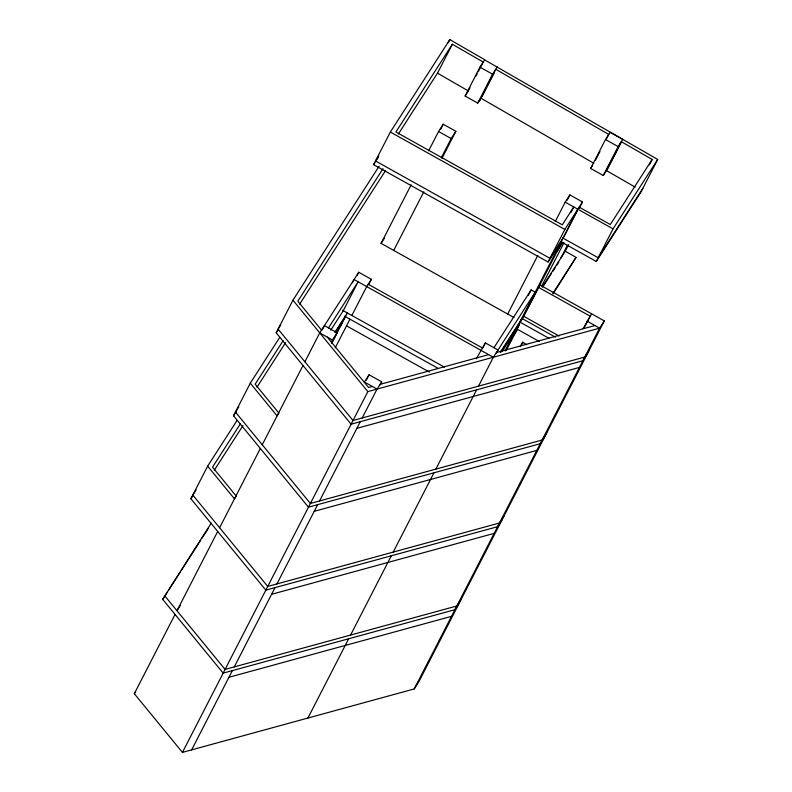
<?xml version="1.0" encoding="UTF-8"?>
<svg xmlns="http://www.w3.org/2000/svg" width="792" height="792" viewBox="0 0 792 792"><rect width="100%" height="100%" fill="white"/><g stroke="black" fill="none" stroke-linecap="round" stroke-linejoin="round"><path stroke-width="1.19" d="M502.257 519.443L497.594 526.7L265.825 590.149L190.892 498.752L207.643 466.151L237.036 420.453M544.906 436.471L540.233 443.718L308.464 507.177L233.531 415.77L250.282 383.17L279.685 337.471M587.545 353.489L582.882 360.746L351.113 424.195L276.18 332.798L292.931 300.198L379.12 166.201M484.615 59.895L657.687 159.459L640.936 192.05L596.297 261.459L561.082 241.808L548.084 262.013L373.596 164.657L390.347 132.056L449.826 39.6L484.724 59.727L479.952 67.152L465.102 96.04L477.734 103.099L481.902 96.614M448.173 42.808L449.826 39.6M459.617 602.425L454.945 609.682L223.176 673.131L162.677 599.336L211.226 523.116M398.327 134.046L437.501 73.151L452.351 44.253L483.219 62.053L478.269 71.686M559.122 336.036L523.512 316.166L539.857 284.942L604.306 320.889L418.869 681.694L414.206 688.951L182.437 752.4L134.313 693.703L175.052 614.424M217.701 531.452L176.963 610.721L180.289 605.543M219.602 527.749L260.34 448.47M262.251 444.767L302.99 365.498M304.89 361.796L319.74 332.897L358.736 272.28L371.369 279.328L368.627 284.684M322.205 329.927L324.403 325.641L337.046 332.699L331.541 343.401M352.42 282.744L354.064 279.526L493.347 357.242L535.194 292.189L531.135 289.922L493.951 347.728M357.083 275.487L358.736 272.28M514.028 317.562L381.061 243.372L411.197 184.734M428.66 150.767L438.56 131.502L443.223 124.245L455.855 131.294L442.114 158.054M331.284 342.094L337.046 332.699M440.471 129.601L443.223 124.245M331.838 343.134L347.341 312.959L334.818 332.432M335.224 347.846L349.955 319.176M351.856 315.473L366.706 286.585L371.369 279.328M468.923 89.882L470.022 87.744M476.071 75.963L477.17 73.824M393.703 250.42L423.839 191.783M441.293 157.816L451.192 138.55L455.855 131.294M477.734 103.099L492.584 74.201L497.247 66.944M482.397 95.842L494.505 72.3M366.34 380.13L369.082 374.774L381.724 381.823L380.071 385.041M182.437 752.4L367.864 391.594L599.633 328.145L604.306 320.889M191.634 749.885L232.373 670.606M234.274 666.904L275.012 587.634M276.923 583.932L317.661 504.652M319.562 500.95L360.301 421.681M362.211 417.978L377.061 389.08L381.724 381.823M476.309 358.756L485.377 342.936L498.019 349.995L496.366 353.202M483.179 347.223L485.377 342.936M507.702 314.028L537.837 255.39M555.301 221.423L565.201 202.158L569.864 194.911L582.506 201.96L579.199 208.385M567.112 200.257L569.864 194.911M307.92 718.047L348.658 638.778M350.569 635.065L391.307 555.796M393.208 552.093L433.947 472.824M435.857 469.112L476.596 389.842M478.497 386.14L493.347 357.242M590.634 168.429L605.484 139.531L610.147 132.284L622.789 139.333L618.116 146.579L603.276 175.477L590.634 168.429L592.634 165.32M595.554 160.123L599.96 151.559M606.563 138.719L608.761 134.442L495.752 69.28L480.902 98.168L593.911 163.33M528.383 295.277L531.135 289.922M571.022 212.296L573.774 206.95L562.28 224.819L395.911 131.997L452.351 44.253M548.084 262.013L564.844 229.423L582.506 201.96M505.048 350.846L518.443 324.789M520.344 321.087L577.833 209.217M576.972 211.424L564.32 236.036L549.994 258.311L375.507 160.954M539.342 341.51L516.681 328.868L522.007 318.493L555.469 337.164M505.742 350.737L518.176 326.532M506.108 350.608L519.196 325.136M561.845 242.164L525.007 313.83L500.425 352.044M541.49 286.447L563.934 242.778M560.627 258.459L567.409 245.253M542.253 287.021L565.29 251.203L568.686 244.599M621.136 142.54L607.939 168.221L603.276 175.477M520.275 346.619L522.502 342.293L526.69 344.629M521.225 345.371L522.888 342.124M565.349 251.232L576.032 257.39L553.044 293.872M596.297 261.459L613.048 228.858L657.687 159.459M649.41 164.815L652.163 159.469L621.284 141.659L606.434 170.557L635.184 187.13M583.15 328.581L591.664 313.84M584.11 327.947L590.159 316.176L538.362 287.268M414.206 688.951L599.633 328.145L587.001 321.097M376.17 159.915L378.843 155.757M373.596 164.657L374.933 162.578M376.942 159.459L378.279 157.39M280.754 324.938L278.081 329.086L353.014 420.493L584.783 357.043L589.456 349.787M276.18 332.798L278.18 329.68M383.061 168.647L297.812 301.198L321.522 330.125M299.614 304.197L385.536 170.626M238.778 406.87L235.442 412.068L310.375 503.464L542.144 440.015L546.807 432.769M233.531 415.77L236.204 411.622M283.14 340.679L255.163 384.17L278.883 413.097L277.101 415.879L250.282 383.17M256.964 387.179L285.605 342.649M196.129 489.852L192.793 495.05L267.726 586.446L499.495 522.997L504.157 515.74M190.892 498.752L193.565 494.594M240.491 423.661L212.523 467.151L236.234 496.079L234.452 498.851L207.643 466.151M214.325 470.151L242.966 425.631M465.102 96.04L468.428 90.862M381.061 243.372L384.397 238.194M328.472 327.908L358.132 281.794L343.282 310.692L330.759 330.165M479.299 101.416L480.497 99.544M162.677 599.336L167.34 592.079M168.676 590.01L180.002 572.398M181.338 570.329L200.663 540.293M201.99 538.213L208.652 527.858M335.551 332.036L345.441 316.661M336.085 332.551L342.015 323.334M134.313 693.703L135.65 691.624M369.082 374.774L364.419 382.031L377.061 389.08M556.994 251.599L562.993 242.273M500.712 352.341L523.106 317.533M542.896 286.773L551.47 273.438M552.786 271.389L555.43 267.29M556.746 265.241L558.726 262.162M502.395 351.064L515.008 331.452M516.681 328.868L519.077 325.136M514.345 334.58L517.018 330.432M552.974 293.248L576.032 257.39M652.163 159.469L610.315 224.522L579.17 207.138M642.837 188.347L598.198 257.756L562.983 238.105M461.518 598.722L456.855 605.969L225.086 669.418L164.588 595.634M372.388 386.476L368.577 387.516L327.225 337.075M380.091 384.368L488.674 354.638M496.386 352.529L594.96 325.542M356.875 428.343L579.457 367.409M314.236 511.325L536.808 450.391M271.587 594.297L494.168 533.372M228.947 677.279L451.519 616.344M479.952 67.152L492.584 74.201M605.484 139.531L618.116 146.579M438.56 131.502L451.192 138.55M565.201 202.158L613.048 228.858M390.347 132.056L564.844 229.423M520.106 322.195L549.242 338.461M368.211 284.249L482.209 347.856M342.382 310.187L444.362 367.092M344.688 316.246L438.144 368.389M346.53 325.849L429.343 372.052M319.74 332.897L332.383 339.946M437.501 73.151L468.369 90.951M292.931 300.198L367.864 391.594"/></g></svg>
